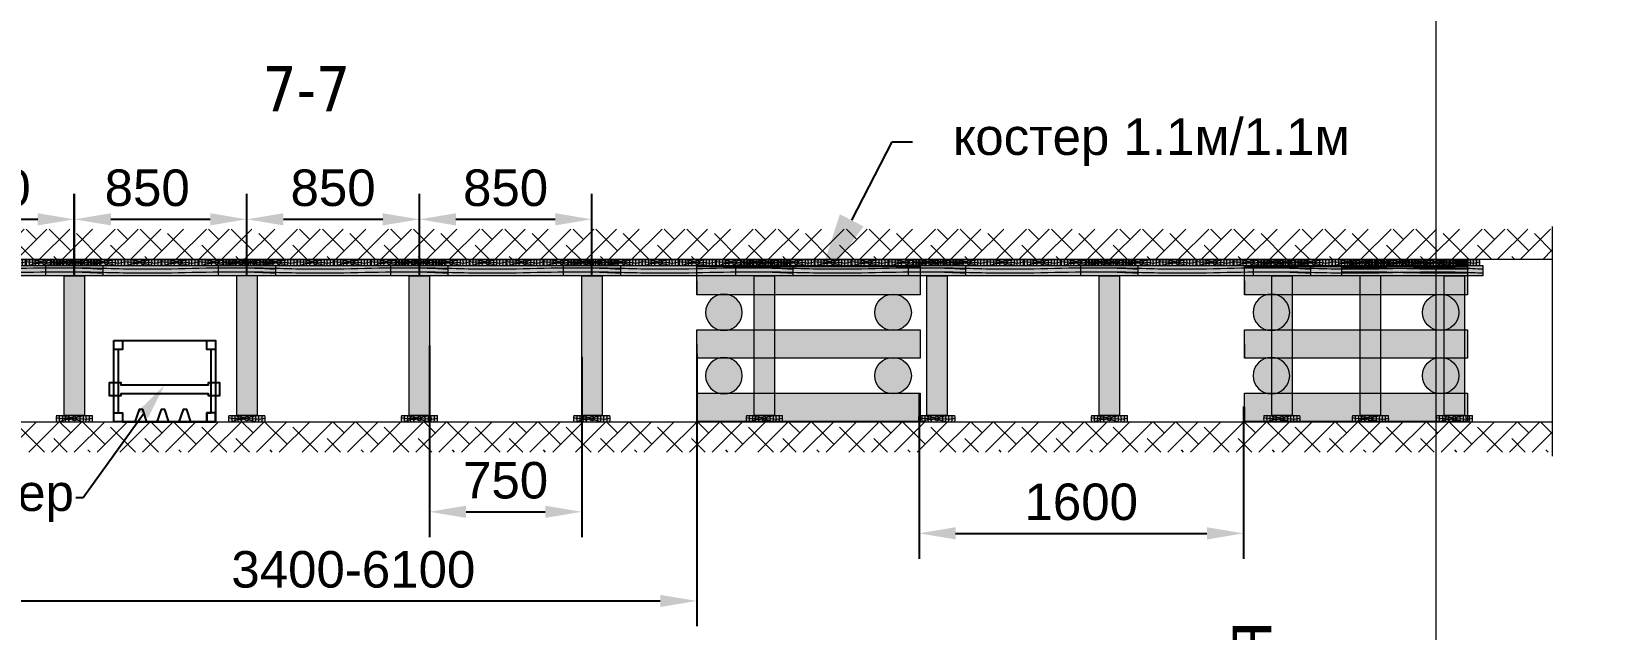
# Model space of a CAD drawing. Header units: inches. Extents: x 523 to 1492, y 69 to 539.
# Drawn here: x 1125.4 to 1203.2, y 331.5 to 361 of the extents above; entities that cross this region are included whole.
import ezdxf
from ezdxf import colors
from ezdxf.entities.mleader import LeaderData, LeaderLine
from ezdxf.math import Vec2, Vec3

# ---------------------------------------------------------------- set-up
doc = ezdxf.new("R2010")
doc.units = ezdxf.units.IN
doc.header["$MEASUREMENT"] = 0
doc.linetypes.add('ACAD_ISO10W100', pattern=[18, 12, -3, 0, -3])
doc.styles.get("Standard").update_dxf_attribs({"font": 'arial.ttf'})
doc.styles.add('стиль', font='tahoma.ttf')
doc.dimstyles.new('ISO-25', dxfattribs={"dimtxt": 2.5, "dimasz": 2.5, "dimexe": 1.25, "dimexo": 0, "dimtad": 1, "dimdec": 0, "dimtxsty": 'Standard', "dimcen": 2.5, "dimadec": 0, "dimazin": 0, "dimtfac": 1, "dimtdec": 0, "dimtmove": 0, "dimatfit": 3, "dimfxl": 0, "dimarcsym": 0})

# ---------------------------------------------------------------- blocks, each defined once
blk = doc.blocks.new('Доска S - 180')
at = {"linetype": 'ByBlock', "lineweight": 15}
h = blk.add_hatch(color=254, dxfattribs=at)
edge = h.paths.add_edge_path()
edge.add_line((1818.906, -3796.897), (1820.681, -3796.897))
edge.add_arc((1819.794, -3797.047), 0.9, -9.59407, 9.59407, ccw=False)
edge.add_line((1820.681, -3797.197), (1818.906, -3797.197))
edge.add_arc((1819.794, -3797.047), 0.9, 170.40593, 189.59407, ccw=False)
at = {"color": 7, "linetype": 'ByBlock', "lineweight": 15}
for p, q in [((1818.906, -3796.897), (1820.681, -3796.897)), ((1818.906, -3797.197), (1820.681, -3797.197))]:
    blk.add_line(p, q, dxfattribs=at)
for points in [[(1818.895, -3796.992), (1819.11, -3797.038), (1819.292, -3797.021), (1819.492, -3797.047), (1819.794, -3797.047), (1819.897, -3797.06), (1820.095, -3797.035), (1820.386, -3797.078), (1820.693, -3797.016)], [(1820.223, -3796.897), (1820.116, -3796.94), (1819.952, -3796.97), (1819.855, -3797.025), (1819.794, -3797.047), (1819.661, -3797.072), (1819.546, -3797.103), (1819.341, -3797.092), (1819.206, -3797.152), (1819.058, -3797.197)], [(1819.238, -3796.897), (1819.398, -3796.949), (1819.641, -3796.991), (1819.794, -3797.047), (1819.909, -3797.109), (1820.05, -3797.135), (1820.224, -3797.195)]]:
    blk.add_lwpolyline(points, dxfattribs=at)
blk.add_circle((1819.794, -3797.047), 0.104, dxfattribs=at)
for radius, start, end in [(0.9, 170.40593, 189.59407), (0.751, 168.48065, 191.51935), (0.593, 165.35276, 194.64724), (0.455, 160.74033, 199.25967), (0.302, 150.211, 209.789), (0.302, 330.211, 29.789), (0.455, 340.74033, 19.25967), (0.593, 345.35276, 14.64724), (0.751, 348.48065, 11.51935), (0.9, 350.40593, 9.59407)]:
    blk.add_arc((1819.794, -3797.047), radius, start, end, dxfattribs=at)
blk = doc.blocks.new('Стойка 100 - 690')
at = {"linetype": 'ByBlock', "lineweight": 15}
blk.add_hatch(color=252, dxfattribs=at).paths.add_polyline_path([(1818.197, -3816.387), (1819.197, -3816.387), (1819.197, -3823.287), (1818.197, -3823.287)])
at = {"color": 7, "linetype": 'ByBlock', "lineweight": 15}
blk.add_lwpolyline([(1818.197, -3816.387), (1819.197, -3816.387), (1819.197, -3823.287), (1818.197, -3823.287), (1818.197, -3816.387)], dxfattribs=at)
blk = doc.blocks.new('*D216')
at = {"color": 0, "linetype": 'ByBlock', "lineweight": -2}
for p, q in [((1127.129, 373.625), (1130.211, 364.508)), ((1128.864, 365.372), (1093.581, 353.442)), ((1089.951, 361.054), (1093.034, 351.937))]:
    blk.add_line(p, q, dxfattribs=at)
at = {"color": 0, "linetype": 'ByBlock'}
for points in [[(1128.81, 365.53), (1128.917, 365.214), (1129.811, 365.692)], [(1093.528, 353.599), (1093.634, 353.284), (1092.634, 353.121)]]:
    blk.add_solid(points, dxfattribs=at)
at = {"layer": 'Defpoints', "color": 0, "linetype": 'ByBlock'}
for p in [(1127.129, 373.625), (1089.951, 361.054), (1092.634, 353.121)]:
    blk.add_point(p, dxfattribs=at)
at = {"color": 0, "linetype": 'ByBlock', "lineweight": 15, "insert": (1108.227, 359.59), "char_height": 1.3, "attachment_point": 5, "rotation": 18.68222}
blk.add_mtext('присечка     кровли 4300-4500', dxfattribs=at)
blk = doc.blocks.new('Ш.Брус 1.1м')
at = {"linetype": 'ByBlock', "lineweight": 15}
blk.add_hatch(color=253, dxfattribs=at).paths.add_polyline_path([(1947.301, -3883.717), (1958.609, -3883.717), (1958.609, -3884.217), (1947.301, -3884.217)])
at = {"color": 7, "linetype": 'ByBlock', "lineweight": 15}
blk.add_lwpolyline([(1947.301, -3883.717), (1958.609, -3883.717), (1958.609, -3884.217), (1947.301, -3884.217)], close=True, dxfattribs=at)
for points in [[(1947.301, -3883.837), (1947.836, -3883.832), (1949.443, -3883.815), (1952.87, -3883.956), (1956.104, -3883.764), (1958.268, -3883.867), (1958.609, -3883.884)], [(1947.301, -3884.035), (1947.836, -3884.029), (1949.443, -3884.013), (1952.87, -3884.154), (1956.104, -3883.962), (1958.268, -3884.065), (1958.609, -3884.081)]]:
    blk.add_open_spline(points, degree=3, knots=[0, 0, 0, 0, 1.604, 4.82107, 10.284551, 11.308034, 11.308034, 11.308034, 11.308034], dxfattribs=at)
blk = doc.blocks.new('Дорожка')
at = {"color": 7, "linetype": 'ByBlock', "lineweight": 15}
for name, p in [('Доска S - 180', (128.661, -86.52)), ('Доска S - 180', (130.487, -86.52)), ('Доска S - 180', (132.287, -86.52)), ('Доска S - 180', (134.112, -86.52)), ('Доска S - 180', (135.937, -86.52)), ('Доска S - 180', (137.762, -86.52)), ('Ш.Брус 1.1м', (0, 0)), ('Стойка 100 - 690', (130.008, -67.83)), ('Стойка 100 - 690', (138.508, -67.83)), ('Доска S - 180', (128.911, -94.22)), ('Доска S - 180', (137.411, -94.22))]:
    blk.add_blockref(name, p, dxfattribs=at)
blk = doc.blocks.new('*D218')
at = {"color": 0, "linetype": 'ByBlock', "lineweight": -2}
for p, q in [((1119.002, 348.956), (1119.002, 352.985)), ((1127.502, 348.956), (1127.502, 352.985)), ((1120.802, 351.735), (1125.702, 351.735))]:
    blk.add_line(p, q, dxfattribs=at)
at = {"color": 0, "linetype": 'ByBlock'}
for points in [[(1120.802, 352.035), (1120.802, 351.435), (1119.002, 351.735)], [(1125.702, 352.035), (1125.702, 351.435), (1127.502, 351.735)]]:
    blk.add_solid(points, dxfattribs=at)
at = {"layer": 'Defpoints', "color": 0, "linetype": 'ByBlock'}
for p in [(1127.502, 351.735), (1119.002, 348.956), (1127.502, 348.956)]:
    blk.add_point(p, dxfattribs=at)
at = {"color": 0, "linetype": 'ByBlock', "lineweight": 15, "insert": (1123.252, 353.279), "char_height": 1.8, "attachment_point": 5}
blk.add_mtext('850', dxfattribs=at)
blk = doc.blocks.new('*D219')
at = {"color": 0, "linetype": 'ByBlock', "lineweight": -2}
for p, q in [((1144.502, 348.956), (1144.502, 352.985)), ((1153.002, 348.956), (1153.002, 352.985)), ((1146.302, 351.735), (1151.202, 351.735))]:
    blk.add_line(p, q, dxfattribs=at)
at = {"color": 0, "linetype": 'ByBlock'}
for points in [[(1146.302, 352.035), (1146.302, 351.435), (1144.502, 351.735)], [(1151.202, 352.035), (1151.202, 351.435), (1153.002, 351.735)]]:
    blk.add_solid(points, dxfattribs=at)
at = {"layer": 'Defpoints', "color": 0, "linetype": 'ByBlock'}
for p in [(1153.002, 351.735), (1144.502, 348.956), (1153.002, 348.956)]:
    blk.add_point(p, dxfattribs=at)
at = {"color": 0, "linetype": 'ByBlock', "lineweight": 15, "insert": (1148.752, 353.279), "char_height": 1.8, "attachment_point": 5}
blk.add_mtext('850', dxfattribs=at)
blk = doc.blocks.new('*D145')
at = {"color": 0, "linetype": 'ByBlock', "lineweight": -2}
for p, q in [((1145.002, 345.506), (1145.002, 336.065)), ((1152.502, 344.951), (1152.502, 336.065)), ((1146.802, 337.315), (1150.702, 337.315))]:
    blk.add_line(p, q, dxfattribs=at)
at = {"color": 0, "linetype": 'ByBlock'}
for points in [[(1146.802, 337.615), (1146.802, 337.015), (1145.002, 337.315)], [(1150.702, 337.615), (1150.702, 337.015), (1152.502, 337.315)]]:
    blk.add_solid(points, dxfattribs=at)
at = {"layer": 'Defpoints', "color": 0, "linetype": 'ByBlock'}
for p in [(1145.002, 345.506), (1152.502, 344.951), (1152.502, 337.315)]:
    blk.add_point(p, dxfattribs=at)
at = {"color": 0, "linetype": 'ByBlock', "lineweight": 15, "insert": (1148.752, 338.859), "char_height": 1.8, "attachment_point": 5}
blk.add_mtext('750', dxfattribs=at)
blk = doc.blocks.new('*D146')
at = {"color": 0, "linetype": 'ByBlock', "lineweight": -2}
for p, q in [((1116.003, 347.983), (1116.003, 331.671)), ((1158.169, 345.098), (1158.169, 331.671)), ((1117.803, 332.921), (1156.369, 332.921))]:
    blk.add_line(p, q, dxfattribs=at)
at = {"color": 0, "linetype": 'ByBlock'}
for points in [[(1117.803, 333.221), (1117.803, 332.621), (1116.003, 332.921)], [(1156.369, 333.221), (1156.369, 332.621), (1158.169, 332.921)]]:
    blk.add_solid(points, dxfattribs=at)
at = {"layer": 'Defpoints', "color": 0, "linetype": 'ByBlock'}
for p in [(1116.003, 347.983), (1158.169, 345.098), (1158.169, 332.921)]:
    blk.add_point(p, dxfattribs=at)
at = {"color": 0, "linetype": 'ByBlock', "lineweight": 15, "insert": (1141.249, 334.466), "char_height": 1.8, "attachment_point": 5}
blk.add_mtext('3400-6100', dxfattribs=at)
blk = doc.blocks.new('*D220')
at = {"color": 0, "linetype": 'ByBlock', "lineweight": -2}
for p, q in [((1169.123, 343.156), (1169.123, 335.003)), ((1185.111, 342.514), (1185.111, 335.003)), ((1170.923, 336.253), (1183.311, 336.253))]:
    blk.add_line(p, q, dxfattribs=at)
at = {"color": 0, "linetype": 'ByBlock'}
for points in [[(1170.923, 336.553), (1170.923, 335.953), (1169.123, 336.253)], [(1183.311, 336.553), (1183.311, 335.953), (1185.111, 336.253)]]:
    blk.add_solid(points, dxfattribs=at)
at = {"layer": 'Defpoints', "color": 0, "linetype": 'ByBlock'}
for p in [(1169.123, 343.156), (1185.111, 342.514), (1185.111, 336.253)]:
    blk.add_point(p, dxfattribs=at)
at = {"color": 0, "linetype": 'ByBlock', "lineweight": 15, "insert": (1177.117, 337.797), "char_height": 1.8, "attachment_point": 5}
blk.add_mtext('1600', dxfattribs=at)
blk = doc.blocks.new('Руд.стойка 0.14 - 1.1')
at = {"linetype": 'ByBlock', "lineweight": 15}
blk.add_hatch(color=252, dxfattribs=at).paths.add_polyline_path([(2005.719, -1382.257), (2007.119, -1382.257), (2007.119, -1393.257), (2005.719, -1393.257)])
at = {"color": 7, "linetype": 'ByBlock', "lineweight": 15}
for p, q in [((2006.419, -1393.257), (2007.119, -1393.257)), ((2007.119, -1393.257), (2006.419, -1393.257))]:
    blk.add_line(p, q, dxfattribs=at)
blk.add_lwpolyline([(2005.719, -1382.257), (2007.119, -1382.257), (2007.119, -1393.257), (2005.719, -1393.257), (2005.719, -1382.257)], dxfattribs=at)
blk = doc.blocks.new('S - 180')
at = {"linetype": 'ByBlock', "lineweight": 15}
h = blk.add_hatch(color=7, dxfattribs=at)
edge = h.paths.add_edge_path()
edge.add_arc((1788.482, -3673.527), 0.9, 0, 360)
at = {"color": 7, "linetype": 'ByBlock', "lineweight": 15}
blk.add_circle((1788.482, -3673.527), 0.9, dxfattribs=at)
blk = doc.blocks.new('Д.костер 1.1х1.1х0.8')
at = {"color": 7, "linetype": 'ByBlock', "lineweight": 15}
for name, p, rotation in [('Руд.стойка 0.14 - 1.1', (3776.027, -1629.269), 270), ('S - 180', (3028.737, -7673.161), 162.9999999999618), ('Руд.стойка 0.14 - 1.1', (3776.027, -1632.388), 270), ('S - 180', (3028.737, -7676.28), 162.9999999999618), ('Руд.стойка 0.14 - 1.1', (3776.027, -1635.507), 270)]:
    blk.add_blockref(name, p, dxfattribs=dict(at, rotation=rotation))
at = {"color": 7, "linetype": 'ByBlock', "lineweight": 15, "xscale": -1, "rotation": 196.9999999999807}
for p in [(1747.803, -7673.161), (1747.803, -7676.28)]:
    blk.add_blockref('S - 180', p, dxfattribs=at)
blk = doc.blocks.new('*D299')
at = {"color": 0, "linetype": 'ByBlock', "lineweight": -2}
for p, q in [((1127.501, 348.956), (1127.501, 352.985)), ((1136.001, 348.956), (1136.001, 352.985)), ((1129.301, 351.735), (1134.201, 351.735))]:
    blk.add_line(p, q, dxfattribs=at)
at = {"color": 0, "linetype": 'ByBlock'}
for points in [[(1129.301, 352.035), (1129.301, 351.435), (1127.501, 351.735)], [(1134.201, 352.035), (1134.201, 351.435), (1136.001, 351.735)]]:
    blk.add_solid(points, dxfattribs=at)
at = {"layer": 'Defpoints', "color": 0, "linetype": 'ByBlock'}
for p in [(1136.001, 351.735), (1127.501, 348.956), (1136.001, 348.956)]:
    blk.add_point(p, dxfattribs=at)
at = {"color": 0, "linetype": 'ByBlock', "lineweight": 15, "insert": (1131.093, 353.279), "char_height": 1.8, "attachment_point": 5}
blk.add_mtext('850', dxfattribs=at)
blk = doc.blocks.new('*D300')
at = {"color": 0, "linetype": 'ByBlock', "lineweight": -2}
for p, q in [((1136.001, 348.957), (1136.001, 352.985)), ((1144.501, 348.957), (1144.501, 352.985)), ((1137.801, 351.735), (1142.701, 351.735))]:
    blk.add_line(p, q, dxfattribs=at)
at = {"color": 0, "linetype": 'ByBlock'}
for points in [[(1137.801, 352.035), (1137.801, 351.435), (1136.001, 351.735)], [(1142.701, 352.035), (1142.701, 351.435), (1144.501, 351.735)]]:
    blk.add_solid(points, dxfattribs=at)
at = {"layer": 'Defpoints', "color": 0, "linetype": 'ByBlock'}
for p in [(1144.501, 351.735), (1136.001, 348.957), (1144.501, 348.957)]:
    blk.add_point(p, dxfattribs=at)
at = {"color": 0, "linetype": 'ByBlock', "lineweight": 15, "insert": (1140.251, 353.279), "char_height": 1.8, "attachment_point": 5}
blk.add_mtext('850', dxfattribs=at)
blk = doc.blocks.new('Скрепер 3')
for points in [[(2555.2, -2932.9), (3055.2, -2932.9), (3055.2, -3332.9), (2555.2, -3332.9)], [(2555.2, -2932.9), (2597.2, -2932.9), (2597.2, -2976.7), (2555.2, -2976.7)], [(3013.2, -2932.9), (3055.2, -2932.9), (3055.2, -2976.7), (3013.2, -2976.7)], [(2597.2, -3332.9), (2555.2, -3332.9), (2555.2, -3289.2), (2597.2, -3289.2)], [(3013.2, -3332.9), (3055.2, -3332.9), (3055.2, -3289.2), (3013.2, -3289.2)]]:
    blk.add_lwpolyline(points, close=True)
for points in [[(2576.2, -2976.7), (2576.2, -3289.2), (2597.2, -3289.2), (2597.2, -3332.9), (3013.2, -3332.9), (3013.2, -3289.2), (3034.2, -3289.2), (3034.2, -2976.7)], [(3076.2, -3139.8), (3076.2, -3139.8), (3076.2, -3206.1), (3021.4, -3206.1), (3021.4, -3194.8), (2589, -3194.8), (2589, -3206.1), (2534.2, -3206.1), (2534.2, -3139.8), (2589, -3139.8), (2589, -3151.1), (3021.4, -3151.1), (3021.4, -3139.8), (3076.2, -3139.8), (3076.2, -3139.8)], [(2988.7, -3332.9), (2934.6, -3332.9), (2914, -3272.7), (2896.4, -3272.7), (2875.8, -3332.9), (2826.2, -3332.9), (2805.6, -3272.7), (2787.9, -3272.7), (2767.3, -3332.9), (2717.7, -3332.9), (2697.1, -3272.7), (2679.5, -3272.7), (2658.9, -3332.9), (2588.3, -3332.9)]]:
    blk.add_lwpolyline(points)

msp = doc.modelspace()

# ---------------------------------------------------------------- hatches: boundary and pattern name
at = {"linetype": 'ByBlock', "lineweight": 15}
h = msp.add_hatch(dxfattribs=at)
h.set_pattern_fill('ANSI38', scale=0.25, style=0)
h.set_pattern_definition([(45, (-1226.0637, 3984.3824), (-0.56126601, 0.56126601), []), (135, (-1226.0637, 3984.3824), (-1.68379802, 0.56126601), [1.984375, -1.190625])])
h.paths.add_polyline_path([(1200.328, 349.756), (1116.003, 349.756), (1116.003, 341.756), (1200.328, 341.756)], flags=17)
h.paths.add_polyline_path([(1200.328, 351.256), (1114.503, 351.256), (1114.503, 340.256), (1200.328, 340.256)])
h = msp.add_hatch(color=254, dxfattribs=at)
edge = h.paths.add_edge_path()
edge.add_line((1196.191, 349.456), (1196.191, 349.756))
edge.add_line((1196.191, 349.756), (1195.678, 349.756))
edge.add_arc((1196.566, 349.606), 0.9, 170.40593, 189.59407)
edge.add_line((1195.678, 349.456), (1196.191, 349.456))
msp.add_hatch(color=253, dxfattribs=at).paths.add_polyline_path([(1189.961, 349.456), (1189.961, 348.956), (1196.191, 348.956), (1196.191, 349.456)])

# ---------------------------------------------------------------- linework, layer by layer
at = {"color": 252, "linetype": 'ByBlock', "lineweight": 15}
msp.add_line((1194.606, 69.4), (1194.606, 538.961), dxfattribs=at)
at = {"color": 7, "linetype": 'ACAD_ISO10W100', "lineweight": 15}
msp.add_line((1200.328, 351.383), (1200.328, 340.065), dxfattribs=at)
at = {"color": 7, "linetype": 'ByBlock', "lineweight": 15}
for p, q in [((1195.678, 349.756), (1196.191, 349.756)), ((1195.678, 349.456), (1196.191, 349.456))]:
    msp.add_line(p, q, dxfattribs=at)
for points in [[(1200.328, 349.756), (1116.003, 349.756), (1116.003, 341.756), (1200.328, 341.756)], [(1195.667, 349.662), (1195.882, 349.615), (1196.064, 349.632), (1196.191, 349.616)], [(1196.191, 349.557), (1196.113, 349.562), (1195.979, 349.502), (1195.83, 349.456)], [(1196.01, 349.756), (1196.17, 349.704), (1196.191, 349.701)], [(1196.191, 348.956), (1189.961, 348.956), (1189.961, 349.456), (1196.191, 349.456)]]:
    msp.add_lwpolyline(points, dxfattribs=at)
for radius, start, end in [(0.9, 170.40593, 189.59407), (0.751, 168.48065, 191.51935), (0.593, 165.35276, 194.64724), (0.455, 160.74033, 199.25967)]:
    msp.add_arc((1196.566, 349.606), radius, start, end, dxfattribs=at)
for points in [[(1189.961, 349.336), (1190.496, 349.342), (1192.103, 349.358), (1194.18, 349.273), (1195.721, 349.292), (1196.191, 349.301)], [(1189.961, 349.139), (1190.496, 349.144), (1192.103, 349.16), (1194.18, 349.075), (1195.721, 349.094), (1196.191, 349.103)]]:
    msp.add_open_spline(points, degree=3, knots=[0, 0, 0, 0, 1.604, 4.82107, 6.230243, 6.230243, 6.230243, 6.230243], dxfattribs=at)

# ---------------------------------------------------------------- block references
for name, p in [('Дорожка', (-829.703, 4233.173)), ('Доска S - 180', (-692.542, 4146.654)), ('Доска S - 180', (-690.716, 4146.654)), ('Доска S - 180', (-688.916, 4146.654)), ('Доска S - 180', (-687.091, 4146.654)), ('Доска S - 180', (-685.266, 4146.654)), ('Доска S - 180', (-684.041, 4146.654)), ('Доска S - 180', (-683.441, 4146.654)), ('Доска S - 180', (-682.216, 4146.654)), ('Доска S - 180', (-680.416, 4146.654)), ('Доска S - 180', (-678.591, 4146.654)), ('Доска S - 180', (-676.766, 4146.654)), ('Дорожка', (-804.203, 4233.173)), ('Доска S - 180', (-674.94, 4146.654)), ('Дорожка', (-795.703, 4233.173)), ('Дорожка', (-787.203, 4233.173)), ('Дорожка', (-778.703, 4233.173)), ('Дорожка', (-770.203, 4233.173)), ('Дорожка', (-761.703, 4233.173)), ('Доска S - 180', (-628.678, 4146.654)), ('Доска S - 180', (-626.853, 4146.654)), ('Доска S - 180', (-625.053, 4146.654)), ('Ш.Брус 1.1м', (-821.203, 4233.173)), ('Стойка 100 - 690', (-691.195, 4165.344)), ('Ш.Брус 1.1м', (-812.703, 4233.173)), ('Стойка 100 - 690', (-682.695, 4165.344)), ('Стойка 100 - 690', (-674.195, 4165.344)), ('Д.костер 1.1х1.1х0.8', (-1224.594, 3984.394)), ('Д.костер 1.1х1.1х0.8', (-1197.615, 3984.394)), ('Стойка 100 - 690', (-627.332, 4165.344)), ('Доска S - 180', (-692.292, 4138.954)), ('Доска S - 180', (-683.792, 4138.954)), ('Доска S - 180', (-675.291, 4138.954)), ('Доска S - 180', (-628.428, 4138.954))]:
    msp.add_blockref(name, p, dxfattribs=at)
at = {"xscale": 0.009999999999990905, "yscale": 0.009999999999990905, "zscale": 0.009999999999990905}
msp.add_blockref('Скрепер 3', (1103.898, 375.086), dxfattribs=at)

# ---------------------------------------------------------------- texts
at = {"color": 7, "linetype": 'ByBlock', "lineweight": 15, "style": 'стиль'}
msp.add_text('7-7', height=2.2395, dxfattribs=at).set_placement((1136.778, 357.054))

# ---------------------------------------------------------------- dimensions: what is measured, and where the dimension line sits
at = {"color": 7, "linetype": 'ByBlock', "lineweight": 15}
dim = msp.add_linear_dim(base=(1092.634, 353.121), p1=(1127.129, 373.625), p2=(1089.951, 361.054), angle=198.68222, text='присечка     кровли 4300-4500', dimstyle='ISO-25', override={"dimtxt": 1.3, "dimasz": 1, "dimgap": 0.3, "dimlfac": 100, "dimrnd": 0.05, "dimtmove": 1, "dimfxl": 1.25}, dxfattribs=at)
dim.commit()
dim.dimension.update_dxf_attribs({"geometry": '*D216', "text_midpoint": (1108.59, 358.517), "dimtype": 161})
for base, p1, p2, override, picture, middle in [((1127.502, 351.735), (1119.002, 348.956), (1127.502, 348.956), {"dimtxt": 1.8, "dimasz": 1.8, "dimlfac": 100, "dimrnd": 0.05, "dimfxl": 1.25}, '*D218', (1123.252, 353.279)), ((1144.501, 351.735), (1136.001, 348.957), (1144.501, 348.957), {"dimtxt": 1.8, "dimasz": 1.8, "dimlfac": 100, "dimrnd": 0.05, "dimfxl": 1.25}, '*D300', (1140.251, 353.279)), ((1153.002, 351.735), (1144.502, 348.956), (1153.002, 348.956), {"dimtxt": 1.8, "dimasz": 1.8, "dimlfac": 100, "dimrnd": 0.05, "dimtmove": 1, "dimfxl": 1.25}, '*D219', (1148.752, 353.279)), ((1152.502, 337.315), (1145.002, 345.506), (1152.502, 344.951), {"dimtxt": 1.8, "dimasz": 1.8, "dimlfac": 100, "dimrnd": 0.05, "dimfxl": 1.25}, '*D145', (1148.752, 338.859))]:
    dim = msp.add_linear_dim(base=base, p1=p1, p2=p2, dimstyle='ISO-25', override=override, dxfattribs=at)
    dim.commit()
    dim.dimension.update_dxf_attribs({"geometry": picture, "text_midpoint": middle})
dim = msp.add_linear_dim(base=(1136.001, 351.735), p1=(1127.501, 348.956), p2=(1136.001, 348.956), dimstyle='ISO-25', override={"dimtxt": 1.8, "dimasz": 1.8, "dimlfac": 100, "dimrnd": 0.05, "dimfxl": 1.25}, dxfattribs=at)
dim.commit()
dim.dimension.update_dxf_attribs({"geometry": '*D299', "text_midpoint": (1131.093, 351.735), "dimtype": 160})
dim = msp.add_linear_dim(base=(1158.169, 332.921), p1=(1116.003, 347.983), p2=(1158.169, 345.098), text='3400-6100', dimstyle='ISO-25', override={"dimtxt": 1.8, "dimasz": 1.8, "dimlfac": 100, "dimrnd": 0.05, "dimfxl": 1.25}, dxfattribs=at)
dim.commit()
dim.dimension.update_dxf_attribs({"geometry": '*D146', "text_midpoint": (1141.249, 332.921), "dimtype": 160})
dim = msp.add_linear_dim(base=(1185.111, 336.253), p1=(1169.123, 343.156), p2=(1185.111, 342.514), text='1600', dimstyle='ISO-25', override={"dimtxt": 1.8, "dimasz": 1.8, "dimlfac": 100, "dimrnd": 0.05, "dimfxl": 1.25}, dxfattribs=at)
dim.commit()
dim.dimension.update_dxf_attribs({"geometry": '*D220', "text_midpoint": (1177.117, 337.797)})

# ---------------------------------------------------------------- leaders
ml = msp.add_multileader_mtext('Standard', dxfattribs=at)
ml.set_content('костер 1.1м/1.1м', color=7)
ml.set_leader_properties()
ml.build(insert=Vec2(0, 0))
ml.multileader.update_dxf_attribs({"dogleg_length": 1})
ctx = ml.context
ctx.base_point, ctx.char_height, ctx.plane_origin = Vec3(1168.796, 355.559), 1.8, Vec3(1163.979, 348.127)
notes = []
notes.append((ctx, [(0, (1, 1, 0), (1167.796, 355.559), (1, 0), 1, [(0, [(1163.979, 348.127)], 0, [])])]))
ctx.mtext.insert, ctx.mtext.flow_direction = Vec3(1170.796, 356.709), 5
ml = msp.add_multileader_mtext('Standard')
ml.set_content('скрепер', color=256)
ml.set_leader_properties()
ml.build(insert=Vec2(0, 0))
ml.multileader.update_dxf_attribs({"dogleg_length": 0.36, "arrow_head_size": 1.8})
ctx = ml.context
ctx.base_point, ctx.char_height, ctx.arrow_head_size, ctx.landing_gap_size, ctx.plane_origin = Vec3(1118.278, 338.007), 1.8, 1.8, 0.09, Vec3(1130.221, 343.138)
ctx.text_align_type = 2
notes.append((ctx, [(0, (1, 1, 0), (1127.932, 338.007), (-1, 0), 0.36, [(0, [(1131.95, 343.575)], 0, [])])]))
ctx.mtext.insert, ctx.mtext.alignment, ctx.mtext.flow_direction = Vec3(1127.482, 339.157), 3, 5
at = {"linetype": 'ByBlock', "lineweight": 15}
ml = msp.add_multileader_mtext('Standard', dxfattribs=at)
ml.set_content('скреперная \\Pдорожка', color=256)
ml.set_leader_properties()
ml.build(insert=Vec2(0, 0))
ml.multileader.update_dxf_attribs({"dogleg_length": 1})
ctx = ml.context
ctx.base_point, ctx.char_height, ctx.plane_origin, ctx.plane_x_axis, ctx.plane_y_axis = Vec3(1185.587, 311.419), 2.5, Vec3(1186.413, 371.189), Vec3(0, 1), Vec3(-1, 0)
ctx.text_align_type = 1
notes.append((ctx, [(1, (1, 1, 0), (1185.587, 310.419), (0, 1), 1, [(0, [(1210.864, 304.22)], 0, [])])]))
ctx.mtext.insert, ctx.mtext.text_direction, ctx.mtext.rotation, ctx.mtext.alignment, ctx.mtext.flow_direction = Vec3(1183.99, 322.582), Vec3(0, 1), 1.570796, 2, 5
for ctx, leaders in notes:
    for number, flags, end, landing, length, lines in leaders:
        leader = LeaderData()
        leader.index, (leader.has_last_leader_line, leader.has_dogleg_vector, leader.attachment_direction) = number, flags
        leader.last_leader_point, leader.dogleg_vector, leader.dogleg_length = Vec3(end), Vec3(landing), length
        for number, points, colour, breaks in lines:
            line = LeaderLine()
            line.index, line.vertices, line.color, line.breaks = number, Vec3.list(points), colors.encode_raw_color(colour), breaks
            leader.lines.append(line)
        ctx.leaders.append(leader)

doc.saveas('drawing.dxf')
